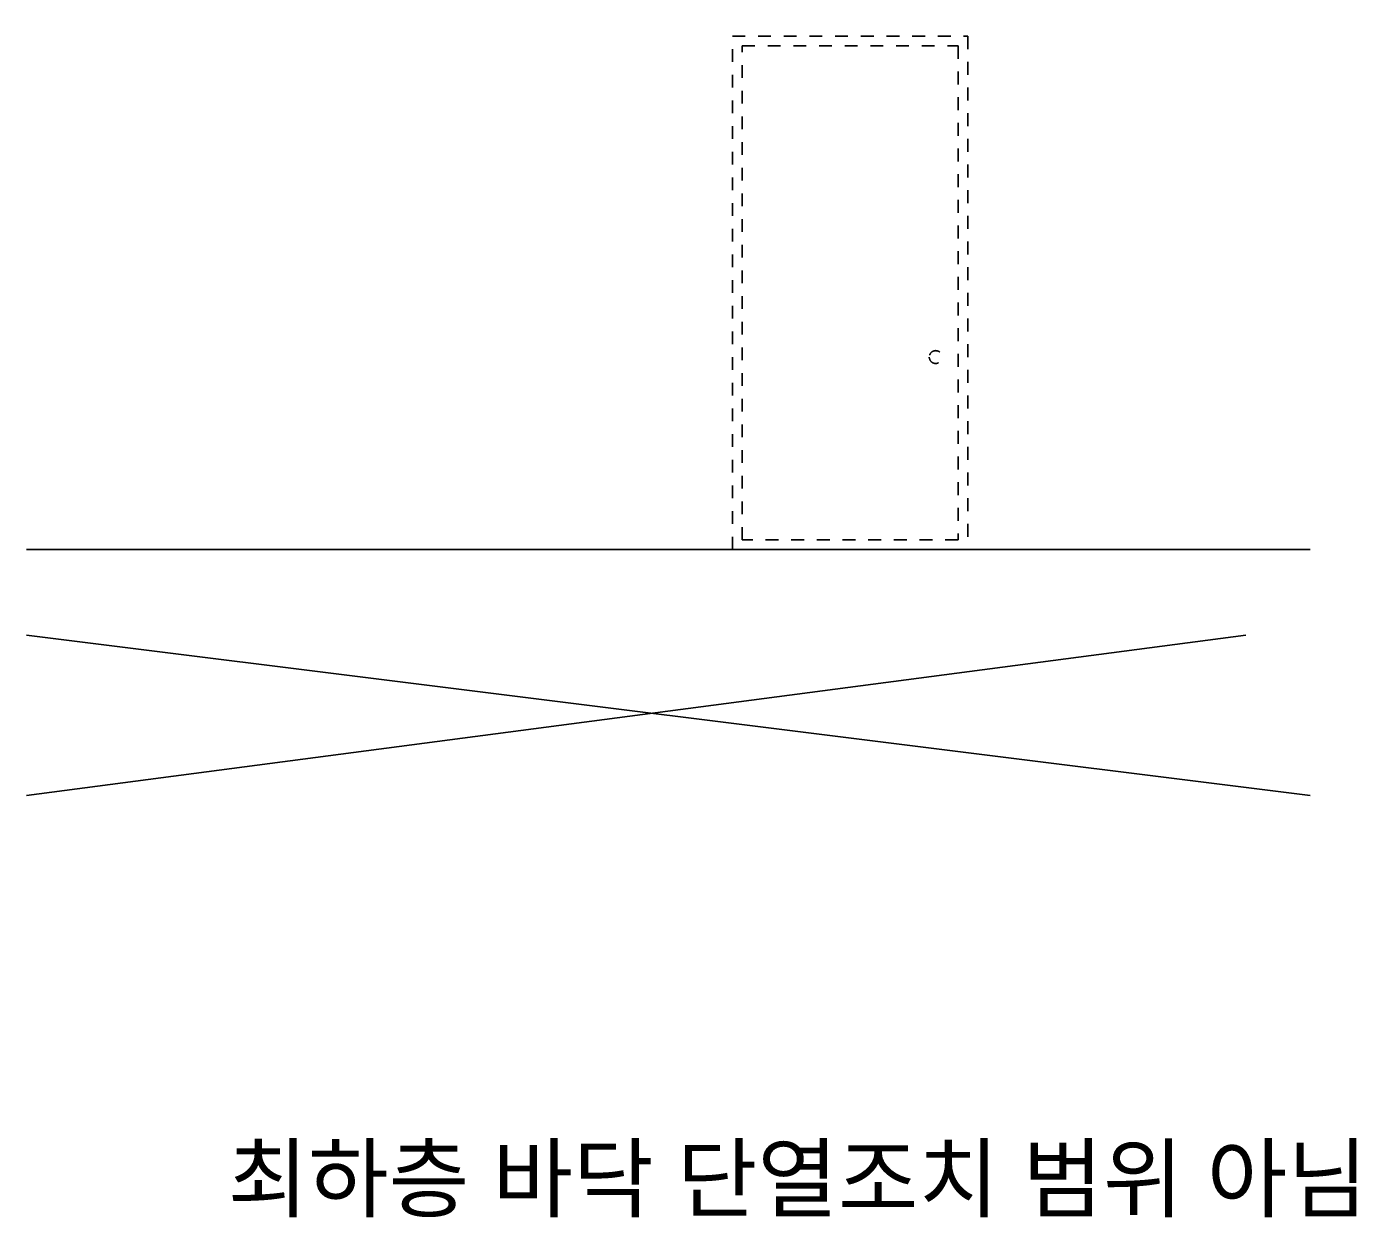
# Model space of a CAD drawing. Header units: millimetres. Extents: x -37526 to 92296, y -340 to 26760.
# Drawn here: x 6960 to 13177, y 538 to 6105 of the extents above; entities that cross this region are included whole.
import ezdxf

# ---------------------------------------------------------------- set-up
doc = ezdxf.new("R2010")
doc.units = ezdxf.units.MM
doc.header["$LTSCALE"] = 60
doc.linetypes.add('HIDDEN', pattern=[2, 1, -1])
doc.layers.get('Defpoints').update_dxf_attribs({"color": 151})
for name, color, linetype in [('A-DIM', 7, 'Continuous'), ('A-DOOR-ELE', 5, 'Continuous'), ('A-FIN-STAIR', 6, 'Continuous'), ('cen', 1, 'Continuous')]:
    doc.layers.add(name, color=color, linetype=linetype)
doc.layers.add('NOPLOT-DIM', color=191, linetype='Continuous', plot=False)
doc.layers.add('NOPLOT-단열', color=21, linetype='Continuous', plot=False)
doc.styles.add('Gdim', font='Dotum.ttf')
doc.styles.add('Gtx', font='Dotum.ttf')
doc.dimstyles.new('Gdim30(INT)', dxfattribs={"dimscale": 24, "dimtxt": 3, "dimasz": 1, "dimexe": 1.5, "dimexo": 2, "dimgap": 1, "dimtad": 1, "dimdec": 0, "dimzin": 0, "dimdsep": 46, "dimlunit": 6, "dimtxsty": 'Gdim', "dimblk": 'ToneDOT', "dimcen": 1.5, "dimdle": 1.5, "dimclrd": 1, "dimclre": 1, "dimclrt": 256, "dimadec": 1, "dimazin": 0, "dimtfac": 1, "dimtdec": 0, "dimtix": 1, "dimtmove": 2, "dimatfit": 3, "dimldrblk": 'DOT', "dimfxl": 0, "dimtolj": 1, "dimtzin": 0, "dimlwd": -1, "dimlwe": -1, "dimarcsym": 0})

# ---------------------------------------------------------------- blocks, each defined once
blk = doc.blocks.new('ToneDOT')
at = {"layer": 'A-DIM', "color": 1, "linetype": 'ByBlock'}
blk.add_line((1.5, 0), (-1.5, 0), dxfattribs=at)
at = {"layer": 'A-DIM', "color": 1, "linetype": 'ByBlock', "const_width": 3}
blk.add_lwpolyline([(0.375, 0, 1), (-0.375, 0, 1)], format="xyb", close=True, dxfattribs=at)
blk = doc.blocks.new('*D39')
at = {"layer": 'Defpoints', "color": 0, "transparency": 16777216}
for p in [(394.5, 2436), (394.5, 36), (834.4, 36)]:
    blk.add_point(p, dxfattribs=at)
at = {"layer": 'NOPLOT-DIM', "color": 1, "transparency": 16777216}
for p, q in [((442.5, 2436), (870.4, 2436)), ((834.4, 2412), (834.4, 60)), ((442.5, 36), (870.4, 36))]:
    blk.add_line(p, q, dxfattribs=at)
at = {"layer": 'NOPLOT-DIM', "color": 1, "transparency": 16777216, "xscale": 24, "yscale": 24, "zscale": 24}
for p, rotation in [((834.4, 2436), 90), ((834.4, 36), 270)]:
    blk.add_blockref('ToneDOT', p, dxfattribs=dict(at, rotation=rotation))
at = {"layer": 'NOPLOT-DIM', "transparency": 16777216, "insert": (767.4, 1236), "char_height": 72, "attachment_point": 5, "rotation": 90, "style": 'Gdim'}
blk.add_mtext('\\A1;2,400', dxfattribs=at)
blk = doc.blocks.new('_Dot')
at = {"color": 0, "linetype": 'ByBlock', "lineweight": -2}
blk.add_line((-0.5, 0), (-1, 0), dxfattribs=at)
at = {"color": 0, "linetype": 'ByBlock', "const_width": 0.5}
blk.add_lwpolyline([(-0.25, 0, 1), (0.25, 0, 1)], format="xyb", close=True, dxfattribs=at)
blk = doc.blocks.new('*D40')
at = {"layer": 'Defpoints', "color": 0, "transparency": 16777216}
for p in [(1136, 1557.6), (36, 1117.7, 0), (1136, 1117.7, 0)]:
    blk.add_point(p, dxfattribs=at)
at = {"layer": 'NOPLOT-DIM', "color": 1, "transparency": 16777216}
for p, q in [((36, 1165.7), (36, 1593.6)), ((60, 1557.6), (1112, 1557.6)), ((1136, 1165.7), (1136, 1593.6))]:
    blk.add_line(p, q, dxfattribs=at)
at = {"layer": 'NOPLOT-DIM', "color": 1, "transparency": 16777216, "xscale": 24, "yscale": 24, "zscale": 24, "rotation": 180}
blk.add_blockref('ToneDOT', (36, 1557.6), dxfattribs=at)
at = {"layer": 'NOPLOT-DIM', "color": 1, "transparency": 16777216, "xscale": 24, "yscale": 24, "zscale": 24}
blk.add_blockref('ToneDOT', (1136, 1557.6), dxfattribs=at)
at = {"layer": 'NOPLOT-DIM', "transparency": 16777216, "insert": (586, 1624.6), "char_height": 72, "attachment_point": 5, "style": 'Gdim'}
blk.add_mtext('\\A1;1,100', dxfattribs=at)
blk = doc.blocks.new('A$Ca38c1581')
at = {"layer": 'A-DOOR-ELE', "linetype": 'HIDDEN', "elevation": 0}
for points in [[(1136, 2436), (36, 2436), (36, 36), (1136, 36)], [(1091, 2391), (81, 2391), (81, 81), (1091, 81)]]:
    blk.add_lwpolyline(points, close=True, dxfattribs=at)
at = {"layer": 'A-DOOR-ELE', "linetype": 'HIDDEN'}
blk.add_circle((186, 936, 0), 30, dxfattribs=at)
at = {"layer": 'NOPLOT-DIM'}
for base, p1, p2, angle, picture, middle in [((834.4, 36), (394.5, 2436), (394.5, 36), 90, '*D39', (767.4, 1236)), ((1136, 1557.6), (36, 1117.7, 0), (1136, 1117.7, 0), 180, '*D40', (586, 1624.6))]:
    dim = blk.add_linear_dim(base=base, p1=p1, p2=p2, angle=angle, dimstyle='Gdim30(INT)', dxfattribs=at)
    dim.commit()
    dim.dimension.update_dxf_attribs({"geometry": picture, "text_midpoint": middle})

msp = doc.modelspace()

# ---------------------------------------------------------------- linework, layer by layer
at = {"layer": 'A-FIN-STAIR'}
msp.add_line((12960, 3660), (6960, 3660), dxfattribs=at)
at = {"layer": 'cen'}
for p, q in [((6960, 2510), (12660, 3260)), ((6960, 3260, 0), (12960, 2510, 0))]:
    msp.add_line(p, q, dxfattribs=at)

# ---------------------------------------------------------------- block references
at = {"layer": 'A-DOOR-ELE', "xscale": -1}
msp.add_blockref('A$Ca38c1581', (11396, 3624, 0), dxfattribs=at)

# ---------------------------------------------------------------- texts
at = {"layer": 'NOPLOT-단열', "style": 'Gtx'}
msp.add_text('최하층 바닥 단열조치 범위 아님', height=300, dxfattribs=at).set_placement((7899.8, 570.4))

doc.saveas('drawing.dxf')
